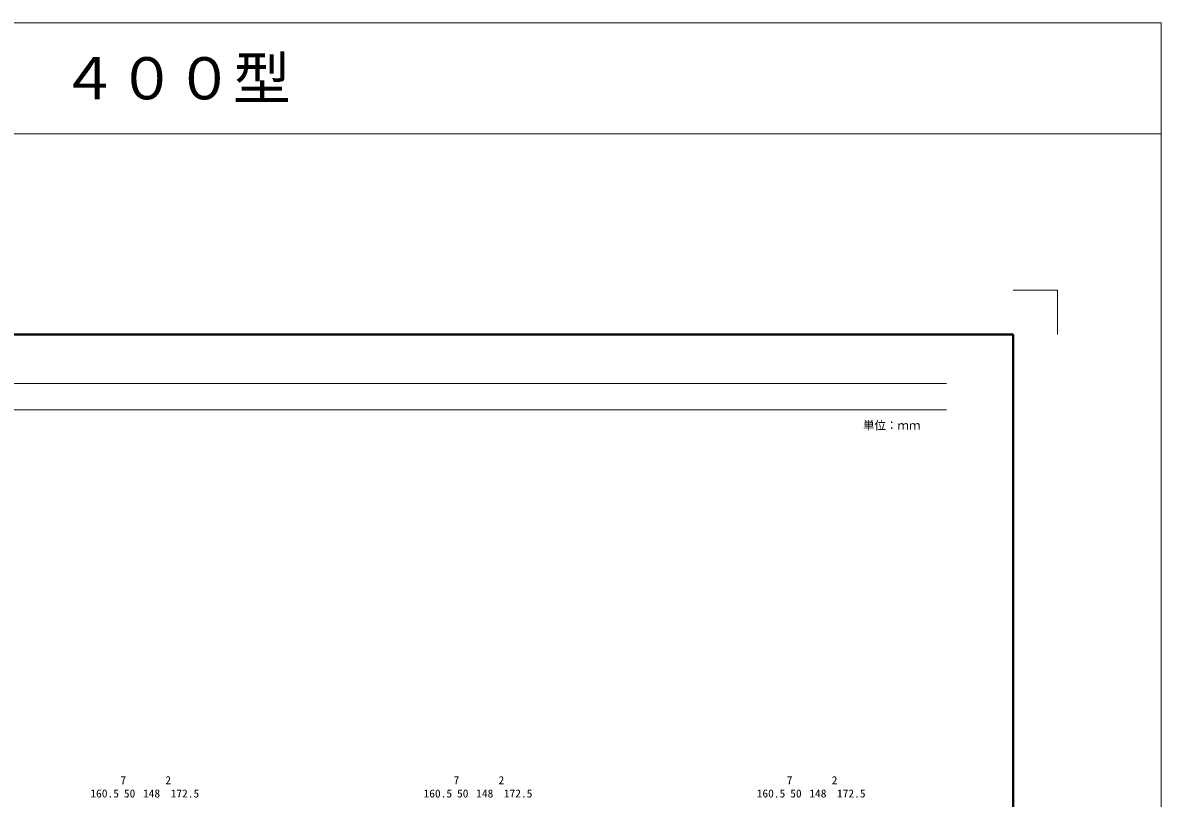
# Model space of a CAD drawing. Units: millimetres at full size; details may follow other scales. Extents: x -1267 to 18002, y -8040 to 14480.
# Drawn here: x 12876 to 18002, y 10989 to 14480 of the extents above; entities that cross this region are included whole.
import ezdxf
from ezdxf.enums import TextEntityAlignment as Align

# ---------------------------------------------------------------- set-up
doc = ezdxf.new("R2010")
doc.units = ezdxf.units.MM
doc.header["$LTSCALE"] = 30
for name, color, linetype, lineweight in [('0_2', 7, 'Continuous', 13), ('Defpoints_3', 1, 'Continuous', 13), ('図枠', 7, 'Continuous', 5), ('寸法線', 7, 'Continuous', 13)]:
    doc.layers.add(name, color=color, linetype=linetype, lineweight=lineweight)
doc.styles.add('ＭＳ ゴシック', font='')
doc.styles.add('ＭＳ 明朝', font='')
doc.styles.get('ＭＳ ゴシック').set_extended_font_data('MS Gothic')
doc.styles.get('ＭＳ 明朝').set_extended_font_data('MS Mincho')

msp = doc.modelspace()

# ---------------------------------------------------------------- linework, layer by layer
at = {"layer": '0_2', "color": 5}
for p, q in [((-1267.22, 14480.25), (18001.66, 14480.25)), ((18001.66, 14480.25), (18001.66, -8040.25)), ((-1267.22, 13980.25), (18001.66, 13980.25))]:
    msp.add_line(p, q, dxfattribs=at)
at = {"layer": 'Defpoints_3'}
for p in [(17334.44, 13276.97), (17534.44, 13076.97)]:
    msp.add_line(p, (17534.44, 13276.97), dxfattribs=at)
at = {"layer": '図枠', "lineweight": 40}
for p in [(9534.44, 13076.97), (17334.44, 7536.97)]:
    msp.add_line(p, (17334.44, 13076.97), dxfattribs=at)
at = {"layer": '図枠', "lineweight": 13}
for p, q in [((9834.44, 12856.97), (17034.44, 12856.97)), ((9834.44, 12736.97), (17034.44, 12736.97))]:
    msp.add_line(p, q, dxfattribs=at)

# ---------------------------------------------------------------- texts
at = {"layer": '0_2', "style": 'ＭＳ ゴシック'}
msp.add_text('\u3000４００型', height=189.9, dxfattribs=at).set_placement((13434.44, 14230.25), align=Align.MIDDLE_CENTER)
at = {"layer": '図枠', "style": 'ＭＳ ゴシック'}
msp.add_text('単位：ｍｍ', height=37.98, dxfattribs=at).set_placement((16788.17, 12667.64), align=Align.MIDDLE_CENTER)
at = {"layer": '寸法線', "style": 'ＭＳ 明朝', "width": 1.05}
for s, p in [('7', (13328.44, 11070.38)), ('2', (13530.9, 11070.38)), ('7', (14828.44, 11070.38)), ('2', (15030.9, 11070.38)), ('7', (16328.44, 11070.38)), ('2', (16530.9, 11070.38)), ('160.5', (13244.69, 11010.38)), ('50', (13356.94, 11010.38)), ('148', (13455.94, 11010.38)), ('172.5', (13606.15, 11010.38)), ('160.5', (14744.69, 11010.38)), ('50', (14856.94, 11010.38)), ('148', (14955.94, 11010.38)), ('172.5', (15106.15, 11010.38)), ('160.5', (16244.69, 11010.38)), ('50', (16356.94, 11010.38)), ('148', (16455.94, 11010.38)), ('172.5', (16606.15, 11010.38))]:
    msp.add_text(s, height=36.03, dxfattribs=at).set_placement(p, align=Align.MIDDLE_CENTER)

doc.saveas('drawing.dxf')
